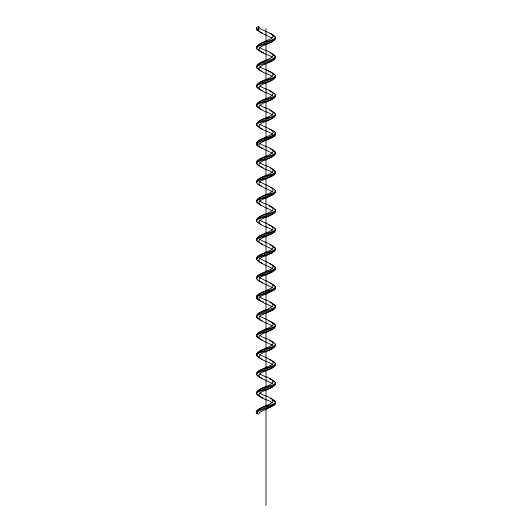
<?xml version="1.0" encoding="UTF-8"?>
<svg xmlns="http://www.w3.org/2000/svg" width="532" height="532" viewBox="0 0 532 532"><rect width="100%" height="100%" fill="white"/><g stroke="black" fill="none" stroke-linecap="round" stroke-linejoin="round"><path stroke-width="0.8" d="M262.096 148.029C251.536 145.575 257.528 138.892 264.996 138.114C269.824 137.063 282.1 132.827 270.502 129.688M272.763 405.623L270.076 407.432L260.753 411.702L259.237 412.872L258.705 414.042L256.404 413.204L257.102 412.034L259.337 410.757L273.761 405.53L275.45 404.147L275.31 402.864M256.404 412.247L257.102 411.076L259.337 409.793L273.953 404.466L275.543 402.97L274.898 401.48M256.404 413.204C253.977 405.158 285.864 405.949 271.639 398.814M272.557 41.177C268.58 44.821 261.458 44.595 258.705 49.39C261.358 54.045 268.201 53.958 272.185 57.276M272.557 60.369C268.547 63.94 261.817 63.847 258.725 68.369C260.959 73.29 268.261 73.077 272.185 76.468M259.443 44.409L262.136 42.7L271.067 38.65L273.275 36.409L273.009 35.345L271.746 34.168L260.933 29.054L259.237 27.77L258.705 26.6L256.404 27.438L256.876 30.317L261.498 32.665M272.557 79.561C268.58 83.205 261.458 82.979 258.705 87.773C261.458 92.568 268.58 92.342 272.557 95.986M259.443 63.601C263.453 60.03 270.183 60.123 273.275 55.601C271.041 50.68 263.739 50.892 259.815 47.501M272.045 118.377C268.135 121.668 260.919 121.495 258.725 126.37C261.817 130.892 268.547 130.799 272.557 134.37M266.512 140.342C249.448 145.941 265.701 149.12 272.437 153.455M259.563 121.07C263.573 117.579 270.389 117.685 273.288 113.07C270.835 108.282 263.772 108.428 259.815 105.077M272.763 156.122C268.8 159.919 261.87 159.72 258.725 164.328C261.026 169.349 268.52 169.043 272.437 172.647M267.017 136.531C281.88 131.697 265.029 127.554 259.815 124.269M266.512 178.725C249.395 184.338 265.794 187.517 272.437 191.839M259.683 159.347C263.673 155.923 270.602 156.056 273.295 151.354C270.602 146.646 263.673 146.779 259.683 143.354M266.512 197.917C249.594 203.443 265.455 206.702 272.317 210.925M259.237 178.965C263.2 175.168 270.13 175.367 273.275 170.759C271.007 165.785 263.606 166.044 259.683 162.546M272.317 214.123C268.327 217.548 261.398 217.415 258.705 222.123C261.398 226.825 268.327 226.692 272.317 230.117M267.017 194.107C282.066 189.126 264.637 185.149 259.563 181.631M266.512 236.301C249.747 241.747 265.195 245.092 272.185 249.202M259.237 217.355C263.2 213.551 270.13 213.751 273.275 209.143C270.974 204.122 263.48 204.434 259.563 200.823M267.017 232.491C282.066 227.516 264.637 223.533 259.563 220.015M266.512 293.877C249.747 299.323 265.195 302.668 272.185 306.778M266.512 313.069C249.747 318.515 265.195 321.86 272.185 325.976M267.017 290.073C282.173 285.012 264.424 281.135 259.443 277.491M266.512 332.267C249.302 337.946 265.947 341.032 272.557 345.487M259.443 313.102C263.46 309.538 270.183 309.624 273.275 305.102C271.041 300.181 263.739 300.394 259.815 297.002M272.663 348.154C268.713 351.911 261.491 351.625 258.705 356.467C261.458 361.261 268.587 361.035 272.557 364.679M267.017 328.457C281.88 323.622 265.029 319.479 259.815 316.194M266.512 370.651C249.255 376.343 266.033 379.429 272.557 383.871M259.563 351.379C263.566 347.888 270.389 347.995 273.288 343.379C270.835 338.591 263.772 338.744 259.815 335.386M272.045 387.07C268.101 390.328 261.126 390.215 258.712 394.957C261.611 399.572 268.434 399.466 272.437 402.957M267.017 366.841C281.854 362.019 265.076 357.856 259.815 354.578M259.683 389.657C263.692 386.272 270.422 386.332 273.288 381.77C270.835 376.975 263.772 377.128 259.815 373.77M259.683 408.849C263.673 405.424 270.602 405.557 273.295 400.855C270.602 396.147 263.673 396.28 259.683 392.855M273.009 40.645L272.663 41.07M258.991 64.133L259.337 63.707M273.009 59.837L272.663 60.262M258.991 313.634L259.337 313.208M273.009 309.338L272.663 309.764M272.856 194.399L267.017 197.705M272.763 175.314L267.017 178.513M259.237 198.157L261.511 196.561L266.512 194.32M272.663 98.646C268.713 102.41 261.491 102.124 258.705 106.965C261.458 111.76 268.58 111.534 272.557 115.178M272.663 117.845L272.185 118.27M272.663 137.037L272.185 137.462M259.337 236.441L259.815 236.008M259.337 255.633L259.815 255.207M259.337 274.825L266.512 271.094M272.663 367.346L272.185 367.772M272.663 386.538L272.185 386.964M259.443 293.91L266.512 290.286M272.557 309.87L267.017 312.856M272.557 329.069L267.017 332.048M259.563 82.686C263.546 79.155 270.569 79.335 273.295 74.58C270.642 69.925 263.799 70.011 259.815 66.693M259.563 101.878C263.553 98.347 270.575 98.526 273.295 93.772C270.642 89.117 263.805 89.203 259.815 85.885M272.437 252.401L267.017 255.28M272.437 271.593L267.017 274.472M272.437 290.785L267.017 293.664M259.563 332.187L266.512 328.67M259.563 370.571L266.512 367.053M259.683 140.155L266.512 136.744M272.317 233.315L267.017 236.088M272.045 137.569L267.017 140.129M259.955 235.902L266.512 232.703M259.955 255.094L266.512 251.895M272.045 367.878L267.017 370.438M267.017 251.683C282.173 246.629 264.424 242.752 259.443 239.101M267.017 270.874C282.173 265.82 264.424 261.943 259.443 258.293M266.512 255.493C249.747 260.939 265.195 264.284 272.185 268.394M266.512 274.685C249.747 280.131 265.195 283.476 272.185 287.586M257.362 295.785L256.404 296.131C255.313 299.775 259.729 300.56 262.096 301.571M256.404 411.289L257.362 410.937M263.679 52.602L263.034 52.389M268.321 71.368L268.966 71.581M263.679 302.103L263.034 301.89M268.321 320.869L268.966 321.082M263.034 148.348L262.402 148.135M263.034 167.54L262.402 167.327M268.966 205.931L269.598 206.143M268.966 225.122L269.598 225.335M263.034 397.856L262.402 397.637M262.402 32.984L261.791 32.771M269.598 71.793C287.878 78.783 256.57 78.995 256.69 85.765M269.598 90.985L270.209 91.198M269.598 110.177L270.209 110.39M269.598 129.369L270.209 129.582M262.402 244.102L261.791 243.889M262.402 263.293L261.791 263.081M262.402 282.485L261.791 282.273M269.598 340.487L270.209 340.699M269.598 359.679L270.209 359.898M269.598 378.877L270.209 379.09M269.904 33.516L270.502 33.729M269.904 52.708L270.502 52.921M262.096 52.069C244.467 45.08 275.596 44.921 275.31 38.204M262.096 71.261L261.498 71.049M262.096 90.453L261.199 90.134M262.096 109.645L261.199 109.326M262.096 128.837L261.199 128.518M262.096 167.221C244.461 160.238 275.616 160.059 275.31 153.362M269.904 206.25C287.526 213.232 256.417 213.392 256.69 220.108M269.904 225.442C287.526 232.424 256.417 232.584 256.69 239.3M269.904 244.634L270.801 244.953M269.904 263.825L270.801 264.145M269.904 283.017L270.801 283.337M269.904 302.209L270.502 302.422M269.904 321.401C287.526 328.39 256.417 328.55 256.69 335.266M262.096 320.763L261.498 320.55M262.096 339.955L261.199 339.635M262.096 359.147L261.199 358.827M262.096 378.338L261.199 378.019M262.096 397.53C244.467 390.541 275.609 390.382 275.31 383.672M256.404 29.36L258.705 30.198L259.337 31.474L261.312 32.864L272.185 38.085M270.502 91.305C286.775 98.3 256.198 98.274 256.69 104.957M270.502 110.496C286.775 117.499 256.198 117.466 256.69 124.149M270.502 148.887L271.367 149.206M270.502 168.079C286.775 175.075 256.198 175.048 256.69 181.725M270.502 187.271C286.775 194.266 256.198 194.24 256.69 200.916M261.498 186.2C245.219 179.204 275.855 179.204 275.31 172.554M261.498 205.399C245.219 198.396 275.829 198.409 275.31 191.746M261.498 224.59L260.633 224.265M261.498 243.782C245.219 236.78 275.849 236.78 275.31 230.13M261.498 262.974C245.219 255.972 275.842 255.985 275.31 249.322M261.498 282.166C245.219 275.164 275.842 275.177 275.31 268.52M270.502 340.806C286.781 347.802 256.185 347.788 256.69 354.458M270.502 360.004C286.781 366.994 256.185 366.987 256.69 373.65M270.502 379.196C286.781 386.192 256.185 386.179 256.69 392.842M270.502 398.388L271.367 398.707M271.087 33.942C285.957 40.971 256.005 40.738 256.69 47.375M271.087 53.134C285.95 60.163 256.038 59.91 256.69 66.567M260.913 70.836C246.043 63.807 275.995 64.04 275.31 57.403M260.913 90.028C246.043 82.999 276.022 83.218 275.31 76.595M260.913 109.22C246.043 102.191 276.022 102.41 275.31 95.787M260.913 128.411C246.043 121.382 276.022 121.602 275.31 114.979M271.087 245.059C285.957 252.082 256.018 251.855 256.69 258.492M271.087 264.251C285.957 271.273 256.018 271.047 256.69 277.684M271.087 283.443C285.957 290.472 256.018 290.239 256.69 296.883M271.087 302.635C285.957 309.664 256.018 309.431 256.69 316.075M260.913 320.337C246.043 313.308 276.015 313.534 275.31 306.904M260.913 339.529C246.043 332.5 276.015 332.726 275.31 326.096M260.913 358.721C246.043 351.692 276.015 351.925 275.31 345.288M260.913 377.913C246.043 370.884 276.015 371.117 275.31 364.48M271.639 149.312C285.611 155.936 255.506 156.215 256.69 162.533M260.361 224.158C246.389 217.535 276.54 217.229 275.31 210.938M272.663 169.888L273.129 170.1M259.337 203.583L258.871 203.37M259.337 222.775L258.871 222.562M272.663 381.005L273.129 381.218M272.663 400.197L273.129 400.41M272.903 35.651L273.348 35.863M259.097 29.785L257.102 28.608L256.404 27.438M272.903 54.843L273.348 55.055M259.097 49.935L258.652 49.722M272.903 74.034L273.348 74.247M259.097 69.127L258.652 68.914M259.097 88.319L258.239 87.893M259.097 107.511L258.239 107.085M259.097 126.709L258.239 126.277M272.903 246.768L273.761 247.194M272.903 265.96L273.761 266.386M272.903 285.152L273.761 285.578M272.903 304.344L273.348 304.557M259.097 299.436L258.652 299.223M272.903 323.536L273.348 323.749M259.097 318.628L258.652 318.415M259.097 337.827L258.239 337.394M259.097 357.019L258.239 356.586M259.097 376.21L258.239 375.785M259.097 395.402L258.239 394.977M273.561 112.737L274.14 113.057M273.561 131.929L274.14 132.249M273.561 151.121L273.953 151.334M273.561 170.313L273.953 170.526M258.439 203.157L258.047 202.945M258.439 222.349L258.047 222.137M258.439 241.541L257.86 241.222M258.439 260.733L257.86 260.414M273.561 362.239L274.14 362.558M273.561 381.431L274.14 381.75M273.561 400.623L273.953 400.835M273.953 36.183L274.312 36.395M258.047 30.211L256.404 28.396M273.953 55.375L274.312 55.587M258.047 49.403L257.688 49.19M273.953 74.566L274.312 74.779M258.047 68.595L257.688 68.382M258.047 87.787L257.528 87.467M273.953 285.684L274.312 285.897M273.953 304.876L274.312 305.089M258.047 298.904L257.688 298.691M273.953 324.068L274.312 324.281M258.047 318.096L257.688 317.883M258.047 337.288L257.528 336.969M258.047 356.48L257.528 356.161M257.86 106.872L257.528 106.659M274.14 266.599L274.472 266.811M274.312 151.547L274.765 151.873M274.312 170.745L274.765 171.065M257.688 202.732L257.235 202.413M274.312 401.055L274.765 401.374M274.625 55.8L275.017 56.119M257.375 68.169L256.983 67.85M274.625 305.302L275.017 305.621M257.375 317.671L256.983 317.351M257.235 87.255L256.876 86.935M257.235 106.447L256.876 106.127M257.235 125.638L256.876 125.319M257.235 144.83L256.776 144.405M257.235 164.022L256.776 163.597M274.765 209.448L275.224 209.874M274.765 228.64L275.224 229.066M274.765 247.832L275.124 248.151M274.765 267.024L275.124 267.343M257.235 336.756L256.876 336.437M257.235 355.948L256.876 355.629M257.235 375.14L256.876 374.821M257.235 394.332L256.776 393.906M274.898 151.979L275.576 153.362L274.312 154.745L258.652 160.611L256.61 162.107L256.69 163.49M274.898 171.171L275.576 172.554L274.312 173.944L258.652 179.803L256.61 181.299L256.69 182.682M256.876 48.552L256.457 47.268L257.86 45.885L273.348 40.126L275.39 38.637L275.31 37.247M275.124 75.418L275.543 76.701L274.14 78.084L258.652 83.843L256.61 85.333L256.69 86.723M275.124 94.61L275.543 95.893L274.14 97.276L258.652 103.035L256.61 104.531L256.69 105.915M256.876 202.087L256.457 200.81L257.86 199.427L273.348 193.668L275.39 192.172L275.31 190.788M256.876 221.285L256.457 220.002L257.86 218.619L273.348 212.86L275.39 211.364L275.31 209.98M256.876 240.477L256.457 239.194L257.86 237.811L273.348 232.052L275.39 230.555L275.31 229.172M256.876 259.669L256.457 258.386L257.86 257.003L273.348 251.244L275.39 249.754L275.31 248.364M256.876 278.861L256.457 277.578L257.86 276.194L273.348 270.436L275.39 268.946L275.31 267.556M256.876 298.053L256.457 296.77L257.86 295.386L273.348 289.627L275.39 288.138L275.31 286.748M275.124 324.919L275.543 326.202L274.14 327.586L258.652 333.345L256.61 334.841L256.69 336.224M275.124 344.118L275.543 345.394L274.14 346.778L258.652 352.536L256.61 354.033L256.69 355.416M275.124 363.309L275.543 364.586L274.14 365.969L258.652 371.728L256.61 373.225L256.69 374.608M275.224 113.908L275.503 115.191L274.14 116.468L258.652 122.227L256.61 123.723L256.69 125.106M275.224 133.106L275.503 134.383L274.14 135.66L258.652 141.419L256.61 142.915L256.69 144.298M275.224 382.608L275.503 383.885L274.14 385.168L258.652 390.92L256.61 392.417L256.69 393.8M275.31 56.439C274.638 63.135 257.362 60.834 256.69 67.531M275.31 134.17L275.45 135.447L273.761 136.837L259.337 142.057L257.102 143.341L256.404 144.511L257.94 145.07L257.94 143.554M256.69 143.341L256.404 142.596M275.31 287.712L275.39 289.095L273.561 290.479L259.337 295.599L257.102 296.883L256.404 298.053L257.362 298.399L257.362 297.095M275.31 305.94C274.645 312.636 257.368 310.342 256.69 317.032M266 28.396L266 40.864M266 44.189L266 59.976M266 63.301L266 79.92M266 82.413L266 99.032M266 101.526L266 118.151M266 120.638L266 137.263M266 140.588L266 156.375M266 159.7L266 175.487M266 178.812L266 194.599M266 197.924L266 214.542M266 217.036L266 233.661M266 236.148L266 252.773M266 255.267L266 271.885M266 274.379L266 290.997M266 294.322L266 310.109M266 313.434L266 329.228M266 332.547L266 348.34M266 351.665L266 368.284M266 370.777L266 387.396M266 389.889L266 406.508M266 409.002L266 505.4M258.705 26.6L258.705 30.198M257.362 412.247L257.362 413.557"/></g></svg>
